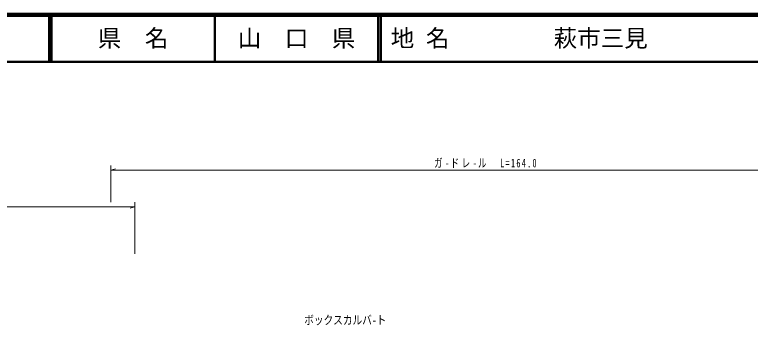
# Model space of a CAD drawing. Units: millimetres, scale not verified. Extents: x 40000 to 680000, y 20000 to 380000.
# Drawn here: x 290458 to 446822, y 313930 to 380000 of the extents above; entities that cross this region are included whole.
import ezdxf
from ezdxf.enums import TextEntityAlignment as Align

# ---------------------------------------------------------------- set-up
doc = ezdxf.new("R2010")
doc.units = ezdxf.units.MM
doc.header["$LTSCALE"] = 1000
for name, color, linetype, lineweight in [('M-STR-HTXT', 7, 'Continuous', 13), ('M-TTL', 2, 'Continuous', 140), ('M-TTL-LINE', 7, 'Continuous', 50)]:
    doc.layers.add(name, color=color, linetype=linetype, lineweight=lineweight)
doc.layers.add('M-TTL-TXT', color=7, linetype='Continuous')
doc.styles.add('ＭＳ ゴシック', font='')
doc.styles.get('ＭＳ ゴシック').set_extended_font_data('MS Gothic')

msp = doc.modelspace()

# ---------------------------------------------------------------- linework, layer by layer
at = {"layer": 'M-STR-HTXT'}
for p, q in [((310914, 340119), (310914, 347915)), ((310914, 346915), (311914, 347195)), ((310914, 346915), (470321, 346915)), ((316015, 340119), (316015, 329119)), ((75568, 339119), (316015, 339119)), ((316015, 339119), (315015, 338839))]:
    msp.add_line(p, q, dxfattribs=at)
at = {"layer": 'M-TTL'}
msp.add_line((680000, 380000), (40000, 380000), dxfattribs=at)
at = {"layer": 'M-TTL-LINE'}
for p, q in [((297750, 380000), (297750, 370000)), ((298250, 380000), (298250, 370000)), ((333000, 380000), (333000, 370000)), ((367750, 380000), (367750, 370000)), ((368250, 380000), (368250, 370000)), ((40000, 370000), (680000, 370000))]:
    msp.add_line(p, q, dxfattribs=at)

# ---------------------------------------------------------------- texts
at = {"layer": 'M-STR-HTXT', "style": 'ＭＳ ゴシック', "width": 0.8}
msp.add_text('ボックスカルバ-ト', height=1833, dxfattribs=at).set_placement((352006, 313568), align=Align.BOTTOM_LEFT)
at = {"layer": 'M-STR-HTXT', "insert": (379609, 347415), "char_height": 1833, "attachment_point": 7, "style": 'ＭＳ ゴシック'}
msp.add_mtext('\\T1.31;\\W0.7;ガ-ドレ-ル\u3000L=164.0', dxfattribs=at)
at = {"layer": 'M-TTL-TXT', "style": 'ＭＳ ゴシック'}
for s, p in [('県\u3000名', (315625, 375000)), ('山\u3000口\u3000県', (350375, 375000))]:
    msp.add_text(s, height=3666, dxfattribs=at).set_placement(p, align=Align.MIDDLE_CENTER)
for s, p in [('地 名', (370380, 375000)), ('萩市三見', (405024, 375000))]:
    msp.add_text(s, height=3666, dxfattribs=at).set_placement(p, align=Align.MIDDLE_LEFT)

doc.saveas('drawing.dxf')
